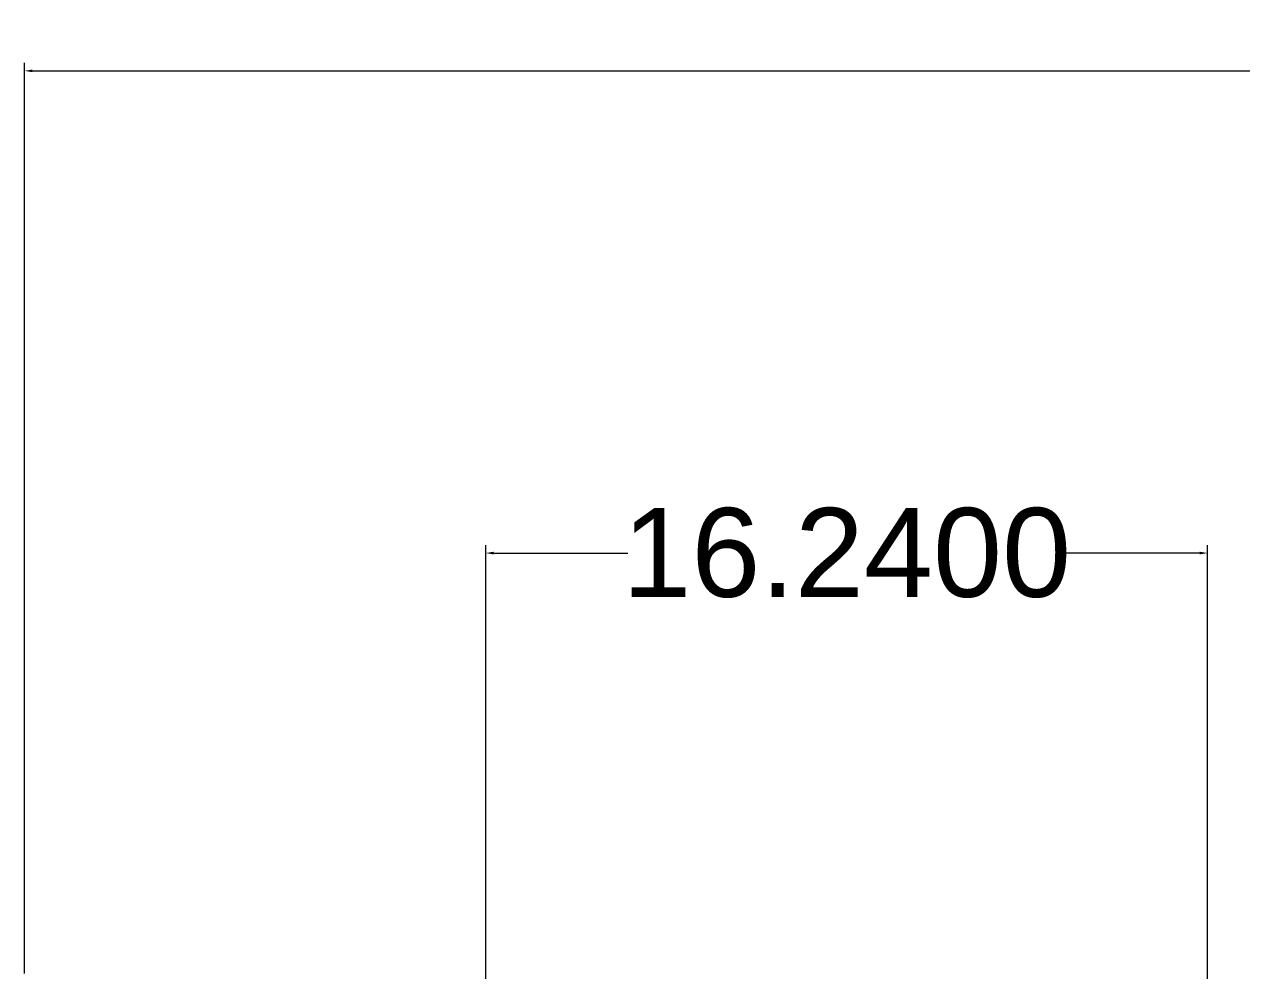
# Model space of a CAD drawing. Header units: inches. Extents: x -66 to 652, y -14 to 145.
# Drawn here: x 187.79 to 215.24, y 123.18 to 144.52 of the extents above; entities that cross this region are included whole.
import ezdxf

# ---------------------------------------------------------------- set-up
doc = ezdxf.new("R2010")
doc.units = ezdxf.units.IN
doc.header["$MEASUREMENT"] = 0
doc.styles.get("Standard").update_dxf_attribs({"font": 'arial.ttf'})
doc.dimstyles.get("Standard").update_dxf_attribs({"dimtxt": 0.18, "dimasz": 0.18, "dimexe": 0.18, "dimexo": 0.0625, "dimgap": 0.09, "dimtad": 0, "dimtih": 1, "dimtoh": 1, "dimdec": 4, "dimzin": 0, "dimdsep": 46, "dimtxsty": 'Standard', "dimcen": 0.09, "dimadec": 0, "dimazin": 0, "dimtfac": 1, "dimtdec": 4, "dimtofl": 0, "dimtmove": 0, "dimatfit": 3, "dimfxl": 1, "dimtolj": 1, "dimtzin": 0, "dimarcsym": 0})

# ---------------------------------------------------------------- blocks, each defined once
blk = doc.blocks.new('*D36')
at = {"color": 0, "lineweight": -2, "transparency": 16777216}
for p, q in [((187.788, 123.177), (187.788, 143.658)), ((352.788, 123.177), (352.788, 143.658)), ((187.968, 143.478), (264.59, 143.478)), ((352.608, 143.478), (275.986, 143.478))]:
    blk.add_line(p, q, dxfattribs=at)
at = {"color": 0, "transparency": 16777216}
for points in [[(187.968, 143.508), (187.968, 143.448), (187.788, 143.478)], [(352.608, 143.508), (352.608, 143.448), (352.788, 143.478)]]:
    blk.add_solid(points, dxfattribs=at)
at = {"layer": 'Defpoints', "color": 0, "transparency": 16777216}
for p in [(352.788, 143.478), (187.788, 123.115), (352.788, 123.115)]:
    blk.add_point(p, dxfattribs=at)
at = {"color": 0, "transparency": 16777216, "insert": (270.288, 143.478), "char_height": 0.18, "attachment_point": 5}
blk.add_mtext('\\A1;{\\H11.11111x;165.0000}', dxfattribs=at)
blk = doc.blocks.new('*D39')
at = {"color": 0, "lineweight": -2, "transparency": 16777216}
for p, q in [((198.168, 105.177), (198.168, 132.814)), ((198.348, 132.634), (201.367, 132.634)), ((214.228, 132.634), (211.209, 132.634)), ((214.408, 105.177), (214.408, 132.814))]:
    blk.add_line(p, q, dxfattribs=at)
at = {"color": 0, "transparency": 16777216}
for points in [[(198.348, 132.664), (198.348, 132.604), (198.168, 132.634)], [(214.228, 132.664), (214.228, 132.604), (214.408, 132.634)]]:
    blk.add_solid(points, dxfattribs=at)
at = {"layer": 'Defpoints', "color": 0, "transparency": 16777216}
for p in [(214.408, 132.634), (198.168, 105.115), (214.408, 105.115)]:
    blk.add_point(p, dxfattribs=at)
at = {"color": 0, "transparency": 16777216, "insert": (206.288, 132.634), "char_height": 0.18, "attachment_point": 5}
blk.add_mtext('\\A1;{\\H11.11111x;16.2400}', dxfattribs=at)

msp = doc.modelspace()

# ---------------------------------------------------------------- dimensions: what is measured, and where the dimension line sits
for base, p1, p2, picture, middle in [((352.78799, 143.47843), (187.78799, 123.11454), (352.78799, 123.11454), '*D36', (270.28799, 143.47843)), ((214.40799, 132.63398), (198.16799, 105.11454), (214.40799, 105.11454), '*D39', (206.28799, 132.63398))]:
    dim = msp.add_linear_dim(base=base, p1=p1, p2=p2, text='{\\H11.11111x;<>}', dimstyle='Standard')
    dim.commit()
    dim.dimension.update_dxf_attribs({"geometry": picture, "text_midpoint": middle})

doc.saveas('drawing.dxf')
